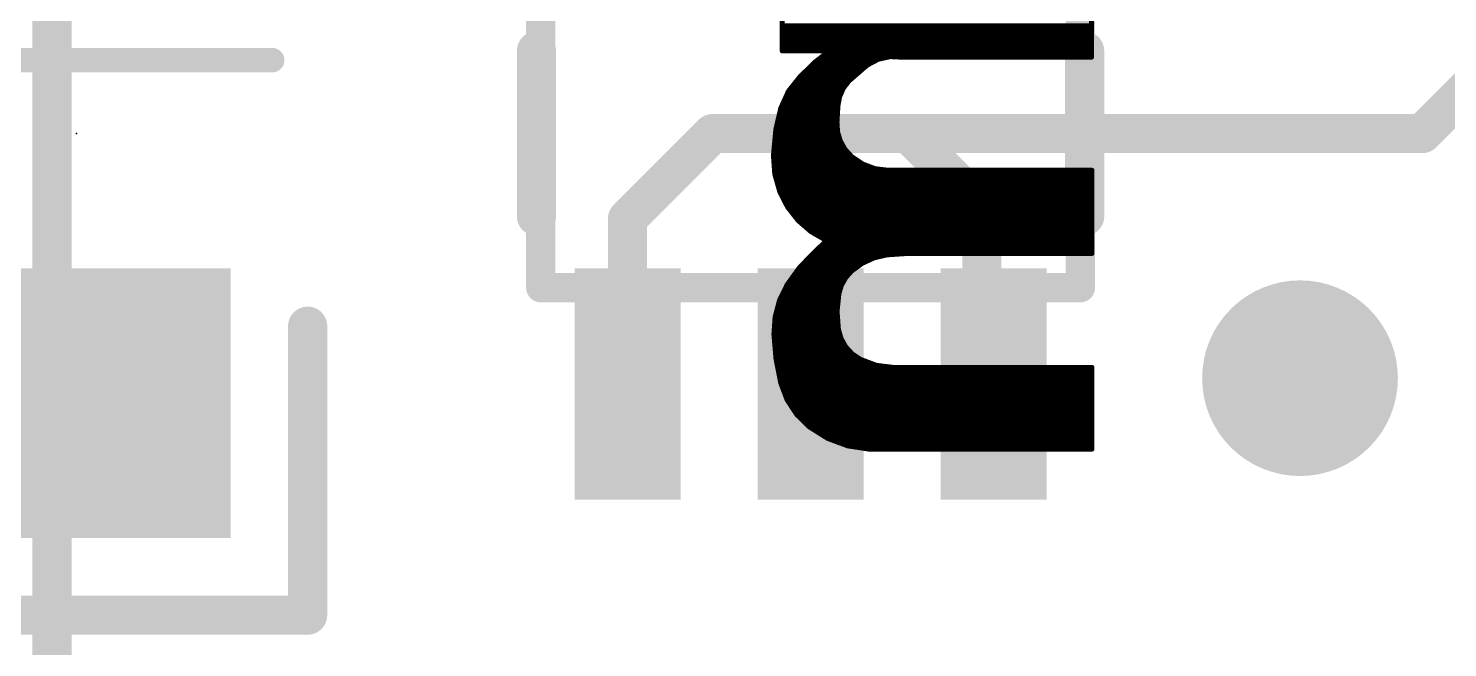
# Model space of a CAD drawing. Extents: x -0.1 to 44.5, y -0.1 to 35.7.
# Drawn here: x 27.69 to 35.06, y 7.49 to 10.71 of the extents above; entities that cross this region are included whole.
import ezdxf

# ---------------------------------------------------------------- set-up
doc = ezdxf.new("R2010")
doc.units = 0
for name, color, linetype in [('1', 12, 'CONTINUOUS'), ('16', 132, 'CONTINUOUS'), ('18', 110, 'CONTINUOUS'), ('21', 41, 'CONTINUOUS'), ('22', 40, 'CONTINUOUS'), ('23', 53, 'CONTINUOUS'), ('51', 53, 'CONTINUOUS')]:
    doc.layers.add(name, color=color, linetype=linetype)

# ---------------------------------------------------------------- blocks, each defined once
blk = doc.blocks.new('RECT')
blk.add_solid([(-0.5, -0.5), (0.5, -0.5), (-0.5, 0.5), (0.5, 0.5)])
blk = doc.blocks.new('ROUNDV')
at = {"const_width": 0.5}
blk.add_lwpolyline([(0, -0.25, 1), (0, 0.25, 1), (0, -0.25)], format="xyb", dxfattribs=at)

msp = doc.modelspace()

# ---------------------------------------------------------------- linework, layer by layer
at = {"layer": '1', "const_width": 0.2032}
for points in [[(37.338, 12.573), (34.925, 10.16)], [(31.242, 10.16), (30.8, 9.718)], [(31.242, 10.16), (32.258, 10.16)], [(34.925, 10.16), (31.242, 10.16)], [(32.258, 10.16), (32.639, 9.779)], [(32.639, 9.779), (32.639, 8.89)], [(30.8, 9.718), (30.8, 8.8599)], [(32.639, 8.89), (32.7, 8.829)], [(32.7, 8.829), (32.7, 8.8599)], [(32.7, 8.829), (32.766, 8.763)]]:
    msp.add_lwpolyline(points, dxfattribs=at)
at = {"layer": '1', "const_width": 0.1016}
for points in [[(31.242, 10.2108, 1), (31.242, 10.1092)], [(31.242, 10.2108, 1), (31.242, 10.1092)], [(31.2779, 10.1241, 1), (31.2061, 10.1959)], [(32.2939, 10.1959, 1), (32.2221, 10.1241)], [(32.258, 10.1092, 1), (32.258, 10.2108)], [(34.8891, 10.1959, 1), (34.9609, 10.1241)], [(34.925, 10.1092, 1), (34.925, 10.2108)], [(32.6898, 9.779, 1), (32.5882, 9.779)], [(30.8508, 9.718, 1), (30.7492, 9.718)], [(30.7641, 9.7539, 1), (30.8359, 9.6821)], [(32.6031, 9.7431, 1), (32.6749, 9.8149)], [(32.6749, 8.9259, 1), (32.6031, 8.8541)], [(32.5882, 8.89, 1), (32.6898, 8.89)], [(32.7508, 8.8599, 1), (32.6492, 8.8599)], [(32.7359, 8.8649, 1), (32.6641, 8.7931)], [(32.6641, 8.7931, 1), (32.7359, 8.8649)], [(30.7492, 8.8599, 1), (30.8508, 8.8599)], [(32.6492, 8.829, 1), (32.7508, 8.829)], [(32.7301, 8.7271, 1), (32.8019, 8.7989)]]:
    msp.add_lwpolyline(points, format="xyb", dxfattribs=at)
at = {"layer": '16', "const_width": 0.2032}
msp.add_lwpolyline([(27.813, 6.858), (27.813, 14.224)], dxfattribs=at)
at = {"layer": '21'}
for points, const_width in [([(30.3276, 9.7306), (30.3276, 10.5894)], 0.2032), ([(33.1724, 10.5894), (33.1724, 9.7306)], 0.2032), ([(26.924, 10.541), (28.956, 10.541)], 0.127), ([(29.14, 9.16), (29.14, 7.66)], 0.2032), ([(29.14, 7.66), (26.74, 7.66)], 0.2032)]:
    msp.add_lwpolyline(points, dxfattribs=dict(at, const_width=const_width))
for points, const_width in [([(30.3784, 10.5894, 1), (30.2768, 10.5894)], 0.1016), ([(33.2232, 10.5894, 1), (33.1216, 10.5894)], 0.1016), ([(28.956, 10.5092, 1), (28.956, 10.5728)], 0.0635), ([(30.2768, 9.7306, 1), (30.3784, 9.7306)], 0.1016), ([(33.1216, 9.7306, 1), (33.2232, 9.7306)], 0.1016), ([(29.1908, 9.16, 1), (29.0892, 9.16)], 0.1016), ([(29.14, 7.6092, 1), (29.14, 7.7108)], 0.1016), ([(29.0892, 7.66, 1), (29.1908, 7.66)], 0.1016)]:
    msp.add_lwpolyline(points, format="xyb", dxfattribs=dict(at, const_width=const_width))
at = {"layer": '22', "const_width": 0.0254}
for points in [[(31.6027, 10.988), (31.6027, 10.5893)], [(33.208, 10.5562), (33.208, 10.988)], [(31.6027, 10.7188), (33.208, 10.7188)], [(31.6027, 10.6934), (33.208, 10.6934)], [(31.6027, 10.668), (33.208, 10.668)], [(31.6027, 10.6426), (33.208, 10.6426)], [(31.6027, 10.6172), (33.208, 10.6172)], [(31.6027, 10.5918), (33.208, 10.5918)], [(31.6027, 10.5893), (31.8237, 10.5893)], [(31.7754, 10.5334), (31.6967, 10.4572)], [(31.8186, 10.5664), (31.7754, 10.5334)], [(31.7854, 10.541), (32.0928, 10.541)], [(31.8237, 10.5893), (31.8186, 10.5664)], [(31.8186, 10.5664), (33.208, 10.5664)], [(32.0446, 10.5156), (32.1012, 10.5454)], [(32.1012, 10.5454), (32.1636, 10.5593)], [(32.1636, 10.5593), (32.2275, 10.5562)], [(32.2275, 10.5562), (33.208, 10.5562)], [(31.6967, 10.4572), (31.6355, 10.381)], [(31.7046, 10.4648), (31.9861, 10.4648)], [(31.7308, 10.4902), (32.0154, 10.4902)], [(31.757, 10.5156), (32.0446, 10.5156)], [(31.9481, 10.4318), (32.0446, 10.5156)], [(31.6355, 10.381), (31.5951, 10.2921)], [(31.6416, 10.3886), (31.9174, 10.3886)], [(31.662, 10.414), (31.9347, 10.414)], [(31.6824, 10.4394), (31.9569, 10.4394)], [(31.9009, 10.3511), (31.9198, 10.3942)], [(31.9198, 10.3942), (31.9481, 10.4318)], [(31.6043, 10.3124), (31.8936, 10.3124)], [(31.6159, 10.3378), (31.8984, 10.3378)], [(31.6274, 10.3632), (31.9062, 10.3632)], [(31.8872, 10.2184), (31.8922, 10.3048)], [(31.8922, 10.3048), (31.9009, 10.3511)], [(31.5951, 10.2921), (31.5697, 10.1829)], [(31.5821, 10.2362), (31.8882, 10.2362)], [(31.588, 10.2616), (31.8897, 10.2616)], [(31.5939, 10.287), (31.8912, 10.287)], [(31.5697, 10.1829), (31.557, 10.0457)], [(31.5676, 10.16), (31.8931, 10.16)], [(31.5703, 10.1854), (31.8894, 10.1854)], [(31.5762, 10.2108), (31.8877, 10.2108)], [(31.8905, 10.1686), (31.8872, 10.2184)], [(31.9049, 10.1207), (31.8905, 10.1686)], [(31.5605, 10.0838), (31.9259, 10.0838)], [(31.5629, 10.1092), (31.9115, 10.1092)], [(31.5652, 10.1346), (31.9007, 10.1346)], [(31.9296, 10.0774), (31.9049, 10.1207)], [(31.557, 10.0457), (31.5639, 9.95)], [(31.5579, 10.033), (31.9746, 10.033)], [(31.5582, 10.0584), (31.947, 10.0584)], [(31.5598, 10.0076), (32.0121, 10.0076)], [(31.9634, 10.0406), (31.9296, 10.0774)], [(32.0206, 10.0019), (31.9634, 10.0406)], [(31.5616, 9.9822), (32.0733, 9.9822)], [(31.5634, 9.9568), (33.2105, 9.9568)], [(31.5639, 9.95), (31.59, 9.8577)], [(31.5692, 9.9314), (33.2105, 9.9314)], [(32.0853, 9.9777), (32.0206, 10.0019)], [(32.1539, 9.9695), (32.0853, 9.9777)], [(33.2105, 9.9695), (32.1539, 9.9695)], [(33.2105, 9.5377), (33.2105, 9.9695)], [(31.5764, 9.906), (33.2105, 9.906)], [(31.5835, 9.8806), (33.2105, 9.8806)], [(31.59, 9.8577), (31.6303, 9.7787)], [(31.5913, 9.8552), (33.2105, 9.8552)], [(31.6042, 9.8298), (33.2105, 9.8298)], [(31.6172, 9.8044), (33.2105, 9.8044)], [(31.6302, 9.779), (33.2105, 9.779)], [(31.6303, 9.7787), (31.685, 9.7088)], [(31.65, 9.7536), (33.2105, 9.7536)], [(31.6698, 9.7282), (33.2105, 9.7282)], [(31.685, 9.7088), (31.7519, 9.6507)], [(31.6919, 9.7028), (33.2105, 9.7028)], [(31.7212, 9.6774), (33.2105, 9.6774)], [(31.7504, 9.652), (33.2105, 9.652)], [(31.7519, 9.6507), (31.8287, 9.6063)], [(31.816, 9.5885), (31.7678, 9.5428)], [(31.7936, 9.6266), (33.2105, 9.6266)], [(31.8026, 9.5758), (33.2105, 9.5758)], [(31.8251, 9.5976), (31.816, 9.5885)], [(31.8278, 9.6016), (31.8251, 9.5976)], [(31.8275, 9.6012), (33.2105, 9.6012)], [(31.8287, 9.6063), (31.8278, 9.6016)], [(31.7678, 9.5428), (31.6919, 9.464)], [(31.7262, 9.4996), (32.0472, 9.4996)], [(31.7507, 9.525), (32.1243, 9.525)], [(31.7758, 9.5504), (33.2105, 9.5504)], [(32.0183, 9.4864), (32.08, 9.5147)], [(32.08, 9.5147), (32.1462, 9.5301)], [(32.1462, 9.5301), (32.258, 9.5377)], [(32.258, 9.5377), (33.2105, 9.5377)], [(31.6919, 9.464), (31.6281, 9.3751)], [(31.6628, 9.4234), (31.9428, 9.4234)], [(31.681, 9.4488), (31.9668, 9.4488)], [(31.7017, 9.4742), (32.0016, 9.4742)], [(31.933, 9.4125), (31.9634, 9.4463)], [(31.9634, 9.4463), (32.0183, 9.4864)], [(31.6281, 9.3751), (31.5888, 9.2946)], [(31.6145, 9.3472), (31.9028, 9.3472)], [(31.6269, 9.3726), (31.9105, 9.3726)], [(31.6445, 9.398), (31.9248, 9.398)], [(31.8973, 9.3294), (31.9106, 9.3729)], [(31.9106, 9.3729), (31.933, 9.4125)], [(31.5888, 9.2946), (31.5656, 9.208)], [(31.5825, 9.271), (31.8913, 9.271)], [(31.5897, 9.2964), (31.8939, 9.2964)], [(31.6021, 9.3218), (31.8965, 9.3218)], [(31.8878, 9.2368), (31.8973, 9.3294)], [(31.5656, 9.208), (31.5595, 9.1186)], [(31.5647, 9.1948), (31.891, 9.1948)], [(31.5689, 9.2202), (31.8891, 9.2202)], [(31.5757, 9.2456), (31.8887, 9.2456)], [(31.8948, 9.144), (31.8878, 9.2368)], [(31.5612, 9.144), (31.8948, 9.144)], [(31.563, 9.1694), (31.8929, 9.1694)], [(31.9083, 9.0965), (31.8948, 9.144)], [(31.5595, 9.1186), (31.5702, 8.9906)], [(31.5595, 9.1186), (31.902, 9.1186)], [(31.5616, 9.0932), (31.9102, 9.0932)], [(31.5638, 9.0678), (31.9244, 9.0678)], [(31.9324, 9.0534), (31.9083, 9.0965)], [(31.9657, 9.0169), (31.9324, 9.0534)], [(31.5659, 9.0424), (31.9425, 9.0424)], [(31.568, 9.017), (31.9657, 9.017)], [(31.5701, 8.9916), (32.0028, 8.9916)], [(31.5702, 8.9906), (31.5951, 8.8646)], [(32.0065, 8.9891), (31.9657, 9.0169)], [(32.0915, 8.9569), (32.0065, 8.9891)], [(31.575, 8.9662), (32.0669, 8.9662)], [(31.5801, 8.9408), (33.2105, 8.9408)], [(31.5851, 8.9154), (33.2105, 8.9154)], [(32.1818, 8.9459), (32.0915, 8.9569)], [(33.2105, 8.9459), (32.1818, 8.9459)], [(33.2105, 8.5217), (33.2105, 8.9459)], [(31.5901, 8.89), (33.2105, 8.89)], [(31.5951, 8.8646), (31.6278, 8.778)], [(31.5951, 8.8646), (33.2105, 8.8646)], [(31.6047, 8.8392), (33.2105, 8.8392)], [(31.6142, 8.8138), (33.2105, 8.8138)], [(31.6238, 8.7884), (33.2105, 8.7884)], [(31.6278, 8.778), (31.6785, 8.7005)], [(31.6376, 8.763), (33.2105, 8.763)], [(31.6542, 8.7376), (33.2105, 8.7376)], [(31.6708, 8.7122), (33.2105, 8.7122)], [(31.6785, 8.7005), (31.7449, 8.636)], [(31.6926, 8.6868), (33.2105, 8.6868)], [(31.7188, 8.6614), (33.2105, 8.6614)], [(31.7449, 8.636), (31.8388, 8.5772)], [(31.7449, 8.636), (33.2105, 8.636)], [(31.7855, 8.6106), (33.2105, 8.6106)], [(31.826, 8.5852), (33.2105, 8.5852)], [(31.8388, 8.5772), (31.9427, 8.5385)], [(31.8855, 8.5598), (33.2105, 8.5598)], [(31.9427, 8.5385), (32.0523, 8.5217)], [(31.9696, 8.5344), (33.2105, 8.5344)], [(32.0523, 8.5217), (33.2105, 8.5217)]]:
    msp.add_lwpolyline(points, dxfattribs=at)
at = {"layer": '22', "const_width": 0.0127}
for points in [[(31.6027, 10.6997, 1), (31.6027, 10.6871)], [(31.6027, 10.6744, 1), (31.6027, 10.6617)], [(33.208, 10.6871, 1), (33.208, 10.6997)], [(33.208, 10.6617, 1), (33.208, 10.6744)], [(31.6027, 10.6489, 1), (31.6027, 10.6363)], [(31.6027, 10.6235, 1), (31.6027, 10.6109)], [(33.208, 10.6363, 1), (33.208, 10.6489)], [(33.208, 10.6109, 1), (33.208, 10.6235)], [(31.6027, 10.5982, 1), (31.6027, 10.5855)], [(31.6027, 10.5956, 1), (31.6027, 10.583)], [(31.5964, 10.5893, 1), (31.6091, 10.5893)], [(31.7715, 10.5384, 1), (31.7793, 10.5284)], [(31.7798, 10.5288, 1), (31.771, 10.538)], [(31.7854, 10.5473, 1), (31.7854, 10.5347)], [(31.8186, 10.5727, 1), (31.8186, 10.5601)], [(31.8124, 10.5678, 1), (31.8248, 10.565)], [(31.8225, 10.5614, 1), (31.8147, 10.5714)], [(31.8299, 10.5879, 1), (31.8175, 10.5907)], [(31.8237, 10.583, 1), (31.8237, 10.5956)], [(32.0928, 10.5347, 1), (32.0928, 10.5473)], [(32.0998, 10.5516, 1), (32.1026, 10.5392)], [(32.1041, 10.5398, 1), (32.0982, 10.551)], [(32.1639, 10.5656, 1), (32.1633, 10.5529)], [(32.165, 10.5531, 1), (32.1622, 10.5655)], [(32.2275, 10.5625, 1), (32.2275, 10.5499)], [(32.2272, 10.5499, 1), (32.2278, 10.5625)], [(33.2017, 10.5562, 1), (33.2143, 10.5562)], [(33.208, 10.5855, 1), (33.208, 10.5982)], [(33.208, 10.5601, 1), (33.208, 10.5727)], [(33.208, 10.5499, 1), (33.208, 10.5625)], [(31.6923, 10.4618, 1), (31.7011, 10.4526)], [(31.7017, 10.4532, 1), (31.6917, 10.4612)], [(31.7046, 10.4711, 1), (31.7046, 10.4585)], [(31.7308, 10.4965, 1), (31.7308, 10.4839)], [(31.757, 10.522, 1), (31.757, 10.5093)], [(31.9861, 10.4585, 1), (31.9861, 10.4711)], [(32.0154, 10.4839, 1), (32.0154, 10.4965)], [(32.0416, 10.5212, 1), (32.0476, 10.51)], [(32.0488, 10.5108, 1), (32.0404, 10.5204)], [(32.0446, 10.5093, 1), (32.0446, 10.522)], [(31.6306, 10.385, 1), (31.6405, 10.3771)], [(31.6413, 10.3784, 1), (31.6298, 10.3837)], [(31.6416, 10.3949, 1), (31.6416, 10.3823)], [(31.662, 10.4203, 1), (31.662, 10.4077)], [(31.6824, 10.4458, 1), (31.6824, 10.4331)], [(31.9147, 10.398, 1), (31.9249, 10.3903)], [(31.9256, 10.3916, 1), (31.914, 10.3967)], [(31.9174, 10.3823, 1), (31.9174, 10.3949)], [(31.9347, 10.4077, 1), (31.9347, 10.4203)], [(31.9439, 10.4366, 1), (31.9523, 10.427)], [(31.9532, 10.428, 1), (31.943, 10.4356)], [(31.9569, 10.4331, 1), (31.9569, 10.4458)], [(31.6043, 10.3187, 1), (31.6043, 10.3061)], [(31.6159, 10.3441, 1), (31.6159, 10.3315)], [(31.6274, 10.3696, 1), (31.6274, 10.3569)], [(31.8985, 10.3044, 1), (31.8859, 10.3052)], [(31.886, 10.306, 1), (31.8984, 10.3036)], [(31.8936, 10.3061, 1), (31.8936, 10.3187)], [(31.895, 10.3536, 1), (31.9067, 10.3485)], [(31.9071, 10.3499, 1), (31.8946, 10.3522)], [(31.8984, 10.3315, 1), (31.8984, 10.3441)], [(31.9062, 10.3569, 1), (31.9062, 10.3696)], [(31.5821, 10.2425, 1), (31.5821, 10.2299)], [(31.588, 10.2679, 1), (31.588, 10.2553)], [(31.5939, 10.2934, 1), (31.5939, 10.2807)], [(31.5893, 10.2947, 1), (31.6009, 10.2895)], [(31.6013, 10.2907, 1), (31.5889, 10.2935)], [(31.8882, 10.2299, 1), (31.8882, 10.2425)], [(31.8897, 10.2553, 1), (31.8897, 10.2679)], [(31.8912, 10.2807, 1), (31.8912, 10.2934)], [(31.5676, 10.1663, 1), (31.5676, 10.1537)], [(31.5635, 10.1843, 1), (31.5759, 10.1815)], [(31.576, 10.1823, 1), (31.5634, 10.1835)], [(31.5703, 10.1918, 1), (31.5703, 10.1791)], [(31.5762, 10.2172, 1), (31.5762, 10.2045)], [(31.8935, 10.2188, 1), (31.8809, 10.218)], [(31.8809, 10.2188, 1), (31.8935, 10.218)], [(31.8966, 10.1704, 1), (31.8844, 10.1667)], [(31.8842, 10.1682, 1), (31.8968, 10.169)], [(31.8877, 10.2045, 1), (31.8877, 10.2172)], [(31.8894, 10.1791, 1), (31.8894, 10.1918)], [(31.8931, 10.1537, 1), (31.8931, 10.1663)], [(31.5605, 10.0901, 1), (31.5605, 10.0775)], [(31.5629, 10.1156, 1), (31.5629, 10.1029)], [(31.5652, 10.141, 1), (31.5652, 10.1283)], [(31.9104, 10.1239, 1), (31.8994, 10.1176)], [(31.8988, 10.1189, 1), (31.911, 10.1226)], [(31.9007, 10.1283, 1), (31.9007, 10.141)], [(31.9115, 10.1029, 1), (31.9115, 10.1156)], [(31.9259, 10.0775, 1), (31.9259, 10.0901)], [(31.5633, 10.0462, 1), (31.5507, 10.0452)], [(31.5507, 10.0463, 1), (31.5633, 10.0451)], [(31.5579, 10.0394, 1), (31.5579, 10.0267)], [(31.5582, 10.0648, 1), (31.5582, 10.0521)], [(31.5598, 10.0139, 1), (31.5598, 10.0013)], [(31.9343, 10.0817, 1), (31.9249, 10.0731)], [(31.9241, 10.0742, 1), (31.9351, 10.0805)], [(31.947, 10.0521, 1), (31.947, 10.0648)], [(31.967, 10.0459, 1), (31.9598, 10.0353)], [(31.9587, 10.0363, 1), (31.9681, 10.0449)], [(31.9746, 10.0267, 1), (31.9746, 10.0394)], [(32.0121, 10.0013, 1), (32.0121, 10.0139)], [(31.5616, 9.9886, 1), (31.5616, 9.9759)], [(31.5634, 9.9632, 1), (31.5634, 9.9505)], [(31.5701, 9.9517, 1), (31.5578, 9.9483)], [(31.5576, 9.9496, 1), (31.5703, 9.9505)], [(31.5692, 9.9377, 1), (31.5692, 9.9251)], [(32.0228, 10.0078, 1), (32.0184, 9.9959)], [(32.017, 9.9966, 1), (32.0242, 10.0071)], [(32.0733, 9.9759, 1), (32.0733, 9.9886)], [(32.0861, 9.984, 1), (32.0846, 9.9714)], [(32.0831, 9.9718, 1), (32.0875, 9.9837)], [(32.1539, 9.9758, 1), (32.1539, 9.9632)], [(32.1531, 9.9632, 1), (32.1547, 9.9758)], [(33.2169, 9.9695, 1), (33.2042, 9.9695)], [(33.2105, 9.9632, 1), (33.2105, 9.9758)], [(33.2105, 9.9505, 1), (33.2105, 9.9632)], [(33.2105, 9.9251, 1), (33.2105, 9.9377)], [(31.5764, 9.9123, 1), (31.5764, 9.8997)], [(31.5835, 9.887, 1), (31.5835, 9.8743)], [(31.5957, 9.8606, 1), (31.5843, 9.8548)], [(33.2105, 9.8997, 1), (33.2105, 9.9123)], [(33.2105, 9.8743, 1), (33.2105, 9.887)], [(31.5839, 9.856, 1), (31.5961, 9.8594)], [(31.5913, 9.8615, 1), (31.5913, 9.8489)], [(31.6042, 9.8361, 1), (31.6042, 9.8235)], [(31.6172, 9.8108, 1), (31.6172, 9.7981)], [(33.2105, 9.8489, 1), (33.2105, 9.8615)], [(33.2105, 9.8235, 1), (33.2105, 9.8361)], [(33.2105, 9.7981, 1), (33.2105, 9.8108)], [(31.6302, 9.7853, 1), (31.6302, 9.7727)], [(31.6353, 9.7826, 1), (31.6253, 9.7748)], [(31.6247, 9.7758, 1), (31.636, 9.7816)], [(31.65, 9.7599, 1), (31.65, 9.7473)], [(31.6698, 9.7346, 1), (31.6698, 9.7219)], [(33.2105, 9.7727, 1), (33.2105, 9.7853)], [(33.2105, 9.7473, 1), (33.2105, 9.7599)], [(33.2105, 9.7219, 1), (33.2105, 9.7346)], [(31.6891, 9.7136, 1), (31.6808, 9.7041)], [(31.68, 9.7049, 1), (31.69, 9.7128)], [(31.6919, 9.7091, 1), (31.6919, 9.6965)], [(31.7212, 9.6837, 1), (31.7212, 9.6711)], [(31.7504, 9.6584, 1), (31.7504, 9.6457)], [(31.7551, 9.6562, 1), (31.7487, 9.6452)], [(31.7477, 9.6459, 1), (31.7561, 9.6555)], [(33.2105, 9.6965, 1), (33.2105, 9.7091)], [(33.2105, 9.6711, 1), (33.2105, 9.6837)], [(33.2105, 9.6457, 1), (33.2105, 9.6584)], [(31.7936, 9.6329, 1), (31.7936, 9.6203)], [(31.8026, 9.5822, 1), (31.8026, 9.5695)], [(31.8115, 9.593, 1), (31.8205, 9.584)], [(31.8204, 9.5839, 1), (31.8116, 9.5931)], [(31.8198, 9.6011, 1), (31.8304, 9.5941)], [(31.8296, 9.5931, 1), (31.8206, 9.6021)], [(31.8275, 9.6075, 1), (31.8275, 9.5949)], [(31.8215, 9.6028, 1), (31.834, 9.6004)], [(31.8349, 9.6051, 1), (31.8225, 9.6075)], [(31.833, 9.598, 1), (31.8225, 9.6051)], [(31.8255, 9.6008, 1), (31.8319, 9.6118)], [(33.2105, 9.6203, 1), (33.2105, 9.6329)], [(33.2105, 9.5949, 1), (33.2105, 9.6075)], [(33.2105, 9.5695, 1), (33.2105, 9.5822)], [(31.7262, 9.506, 1), (31.7262, 9.4933)], [(31.7507, 9.5313, 1), (31.7507, 9.5187)], [(31.7634, 9.5474, 1), (31.7722, 9.5382)], [(31.7724, 9.5384, 1), (31.7632, 9.5472)], [(31.7758, 9.5567, 1), (31.7758, 9.5441)], [(32.0472, 9.4933, 1), (32.0472, 9.506)], [(32.0786, 9.5209, 1), (32.0815, 9.5085)], [(32.0827, 9.5089, 1), (32.0774, 9.5204)], [(32.1243, 9.5187, 1), (32.1243, 9.5313)], [(32.1458, 9.5364, 1), (32.1466, 9.5238)], [(32.1476, 9.5239, 1), (32.1448, 9.5363)], [(32.258, 9.5441, 1), (32.258, 9.5314)], [(32.2584, 9.5314, 1), (32.2576, 9.544)], [(33.2042, 9.5377, 1), (33.2169, 9.5377)], [(33.2105, 9.5441, 1), (33.2105, 9.5567)], [(33.2105, 9.5314, 1), (33.2105, 9.5441)], [(31.6628, 9.4298, 1), (31.6628, 9.4171)], [(31.681, 9.4551, 1), (31.681, 9.4425)], [(31.6873, 9.4684, 1), (31.6965, 9.4596)], [(31.6971, 9.4603, 1), (31.6867, 9.4677)], [(31.7017, 9.4805, 1), (31.7017, 9.4679)], [(31.9428, 9.4171, 1), (31.9428, 9.4298)], [(31.9597, 9.4514, 1), (31.9671, 9.4412)], [(31.9681, 9.4421, 1), (31.9587, 9.4505)], [(31.9668, 9.4425, 1), (31.9668, 9.4551)], [(32.0016, 9.4679, 1), (32.0016, 9.4805)], [(32.0156, 9.4921, 1), (32.0209, 9.4806)], [(32.022, 9.4812, 1), (32.0145, 9.4915)], [(31.6145, 9.3536, 1), (31.6145, 9.3409)], [(31.6269, 9.3789, 1), (31.6269, 9.3663)], [(31.6229, 9.3788, 1), (31.6333, 9.3714)], [(31.6338, 9.3723, 1), (31.6224, 9.3779)], [(31.6445, 9.4043, 1), (31.6445, 9.3917)], [(31.9028, 9.3409, 1), (31.9028, 9.3536)], [(31.9051, 9.376, 1), (31.9162, 9.3698)], [(31.9167, 9.371, 1), (31.9046, 9.3747)], [(31.9105, 9.3663, 1), (31.9105, 9.3789)], [(31.9248, 9.3917, 1), (31.9248, 9.4043)], [(31.9283, 9.4167, 1), (31.9377, 9.4082)], [(31.9385, 9.4093, 1), (31.9275, 9.4156)], [(31.5825, 9.2774, 1), (31.5825, 9.2647)], [(31.5831, 9.2974, 1), (31.5945, 9.2918)], [(31.5949, 9.2929, 1), (31.5827, 9.2962)], [(31.5897, 9.3027, 1), (31.5897, 9.2901)], [(31.6021, 9.3281, 1), (31.6021, 9.3155)], [(31.9036, 9.3288, 1), (31.891, 9.33)], [(31.8912, 9.3313, 1), (31.9034, 9.3275)], [(31.8913, 9.2647, 1), (31.8913, 9.2774)], [(31.8939, 9.2901, 1), (31.8939, 9.3027)], [(31.8965, 9.3155, 1), (31.8965, 9.3281)], [(31.5647, 9.2012, 1), (31.5647, 9.1885)], [(31.572, 9.2076, 1), (31.5593, 9.2084)], [(31.5595, 9.2096, 1), (31.5718, 9.2064)], [(31.5689, 9.2265, 1), (31.5689, 9.2139)], [(31.5757, 9.2519, 1), (31.5757, 9.2393)], [(31.8942, 9.2373, 1), (31.8815, 9.2363)], [(31.8815, 9.2375, 1), (31.8942, 9.2362)], [(31.8887, 9.2393, 1), (31.8887, 9.2519)], [(31.8891, 9.2139, 1), (31.8891, 9.2265)], [(31.891, 9.1885, 1), (31.891, 9.2012)], [(31.5612, 9.1503, 1), (31.5612, 9.1377)], [(31.563, 9.1758, 1), (31.563, 9.1631)], [(31.9009, 9.1457, 1), (31.8887, 9.1423)], [(31.8885, 9.1435, 1), (31.9011, 9.1445)], [(31.8929, 9.1631, 1), (31.8929, 9.1758)], [(31.8948, 9.1377, 1), (31.8948, 9.1503)], [(31.5658, 9.1191, 1), (31.5532, 9.1181)], [(31.5595, 9.125, 1), (31.5595, 9.1123)], [(31.5532, 9.119, 1), (31.5658, 9.1182)], [(31.5616, 9.0996, 1), (31.5616, 9.0869)], [(31.5638, 9.0741, 1), (31.5638, 9.0615)], [(31.902, 9.1123, 1), (31.902, 9.125)], [(31.9139, 9.0996, 1), (31.9028, 9.0934)], [(31.9022, 9.0948, 1), (31.9145, 9.0983)], [(31.9102, 9.0869, 1), (31.9102, 9.0996)], [(31.9244, 9.0615, 1), (31.9244, 9.0741)], [(31.9371, 9.0577, 1), (31.9277, 9.0491)], [(31.9269, 9.0503, 1), (31.938, 9.0565)], [(31.5659, 9.0488, 1), (31.5659, 9.0361)], [(31.568, 9.0234, 1), (31.568, 9.0107)], [(31.5701, 8.9979, 1), (31.5701, 8.9853)], [(31.5764, 8.9918, 1), (31.564, 8.9894)], [(31.5639, 8.9901, 1), (31.5765, 8.9911)], [(31.9425, 9.0361, 1), (31.9425, 9.0488)], [(31.9693, 9.0222, 1), (31.9621, 9.0117)], [(31.961, 9.0127, 1), (31.9704, 9.0212)], [(31.9657, 9.0107, 1), (31.9657, 9.0234)], [(32.0088, 8.995, 1), (32.0042, 8.9832)], [(32.0028, 8.9853, 1), (32.0028, 8.9979)], [(32.0029, 8.9839, 1), (32.0101, 8.9943)], [(31.575, 8.9726, 1), (31.575, 8.9599)], [(31.5801, 8.9472, 1), (31.5801, 8.9345)], [(31.5851, 8.9217, 1), (31.5851, 8.9091)], [(32.0669, 8.9599, 1), (32.0669, 8.9726)], [(32.0923, 8.9632, 1), (32.0908, 8.9505)], [(32.0893, 8.9509, 1), (32.0938, 8.9628)], [(32.1818, 8.9522, 1), (32.1818, 8.9396)], [(32.181, 8.9396, 1), (32.1826, 8.9522)], [(33.2169, 8.9459, 1), (33.2042, 8.9459)], [(33.2105, 8.9396, 1), (33.2105, 8.9522)], [(33.2105, 8.9345, 1), (33.2105, 8.9472)], [(33.2105, 8.9091, 1), (33.2105, 8.9217)], [(31.5901, 8.8963, 1), (31.5901, 8.8837)], [(31.5951, 8.871, 1), (31.5951, 8.8583)], [(31.601, 8.8668, 1), (31.5892, 8.8624)], [(31.5889, 8.8634, 1), (31.6013, 8.8658)], [(31.6047, 8.8455, 1), (31.6047, 8.8329)], [(33.2105, 8.8837, 1), (33.2105, 8.8963)], [(33.2105, 8.8583, 1), (33.2105, 8.871)], [(33.2105, 8.8329, 1), (33.2105, 8.8455)], [(31.6142, 8.8201, 1), (31.6142, 8.8075)], [(31.6238, 8.7948, 1), (31.6238, 8.7821)], [(31.6331, 8.7814, 1), (31.6224, 8.7745)], [(31.6218, 8.7757, 1), (31.6337, 8.7802)], [(31.6376, 8.7693, 1), (31.6376, 8.7567)], [(33.2105, 8.8075, 1), (33.2105, 8.8201)], [(33.2105, 8.7821, 1), (33.2105, 8.7948)], [(33.2105, 8.7567, 1), (33.2105, 8.7693)], [(31.6542, 8.7439, 1), (31.6542, 8.7313)], [(31.6708, 8.7186, 1), (31.6708, 8.7059)], [(31.6829, 8.7051, 1), (31.6741, 8.696)], [(31.6732, 8.697, 1), (31.6838, 8.704)], [(31.6926, 8.6931, 1), (31.6926, 8.6805)], [(33.2105, 8.7313, 1), (33.2105, 8.7439)], [(33.2105, 8.7059, 1), (33.2105, 8.7186)], [(33.2105, 8.6805, 1), (33.2105, 8.6931)], [(31.7188, 8.6677, 1), (31.7188, 8.6551)], [(31.7449, 8.6424, 1), (31.7449, 8.6297)], [(31.7483, 8.6414, 1), (31.7415, 8.6306)], [(31.7405, 8.6314, 1), (31.7493, 8.6406)], [(31.7855, 8.6169, 1), (31.7855, 8.6043)], [(33.2105, 8.6551, 1), (33.2105, 8.6677)], [(33.2105, 8.6297, 1), (33.2105, 8.6424)], [(33.2105, 8.6043, 1), (33.2105, 8.6169)], [(31.826, 8.5915, 1), (31.826, 8.5789)], [(31.8411, 8.5831, 1), (31.8366, 8.5712)], [(31.8355, 8.5718, 1), (31.8422, 8.5825)], [(31.8855, 8.5662, 1), (31.8855, 8.5535)], [(31.9437, 8.5448, 1), (31.9418, 8.5323)], [(31.9405, 8.5326, 1), (31.945, 8.5445)], [(31.9696, 8.5407, 1), (31.9696, 8.5281)], [(33.2105, 8.5789, 1), (33.2105, 8.5915)], [(33.2105, 8.5535, 1), (33.2105, 8.5662)], [(33.2105, 8.5281, 1), (33.2105, 8.5407)], [(32.0523, 8.5281, 1), (32.0523, 8.5154)], [(32.0513, 8.5154, 1), (32.0533, 8.528)], [(33.2042, 8.5217, 1), (33.2169, 8.5217)], [(33.2105, 8.5154, 1), (33.2105, 8.5281)]]:
    msp.add_lwpolyline(points, format="xyb", dxfattribs=at)
at = {"layer": '23'}
for p in [(27.94, 10.16), (31.75, 10.16)]:
    msp.add_point(p, dxfattribs=at)
at = {"layer": '51', "const_width": 0.1524}
for points in [[(30.35, 10.96), (30.35, 9.36)], [(33.15, 10.96), (33.15, 9.36)], [(33.15, 9.36), (30.35, 9.36)]]:
    msp.add_lwpolyline(points, dxfattribs=at)
at = {"layer": '51', "const_width": 0.0762}
for points in [[(30.35, 9.3981, 1), (30.35, 9.3219)], [(33.15, 9.3219, 1), (33.15, 9.3981)], [(30.3119, 9.36, 1), (30.3881, 9.36)], [(33.1119, 9.36, 1), (33.1881, 9.36)]]:
    msp.add_lwpolyline(points, format="xyb", dxfattribs=at)

# ---------------------------------------------------------------- block references
at = {"layer": '1', "xscale": 1.6, "yscale": 1.4, "rotation": 180}
msp.add_blockref('RECT', (27.94, 8.76), dxfattribs=at)
at = {"layer": '1', "xscale": 0.55, "yscale": 1.2}
for p in [(30.8, 8.8599), (31.75, 8.8599), (32.7, 8.8599)]:
    msp.add_blockref('RECT', p, dxfattribs=at)
at = {"layer": '18', "xscale": 1.016, "yscale": 1.016}
msp.add_blockref('ROUNDV', (34.29, 8.89), dxfattribs=at)
msp.add_blockref('ROUNDV', (34.29, 8.89), dxfattribs=at)
at = {"layer": '51', "xscale": 0.5, "yscale": 0.65}
for p in [(30.8, 8.985), (31.75, 8.985), (32.7, 8.985)]:
    msp.add_blockref('RECT', p, dxfattribs=at)

doc.saveas('drawing.dxf')
